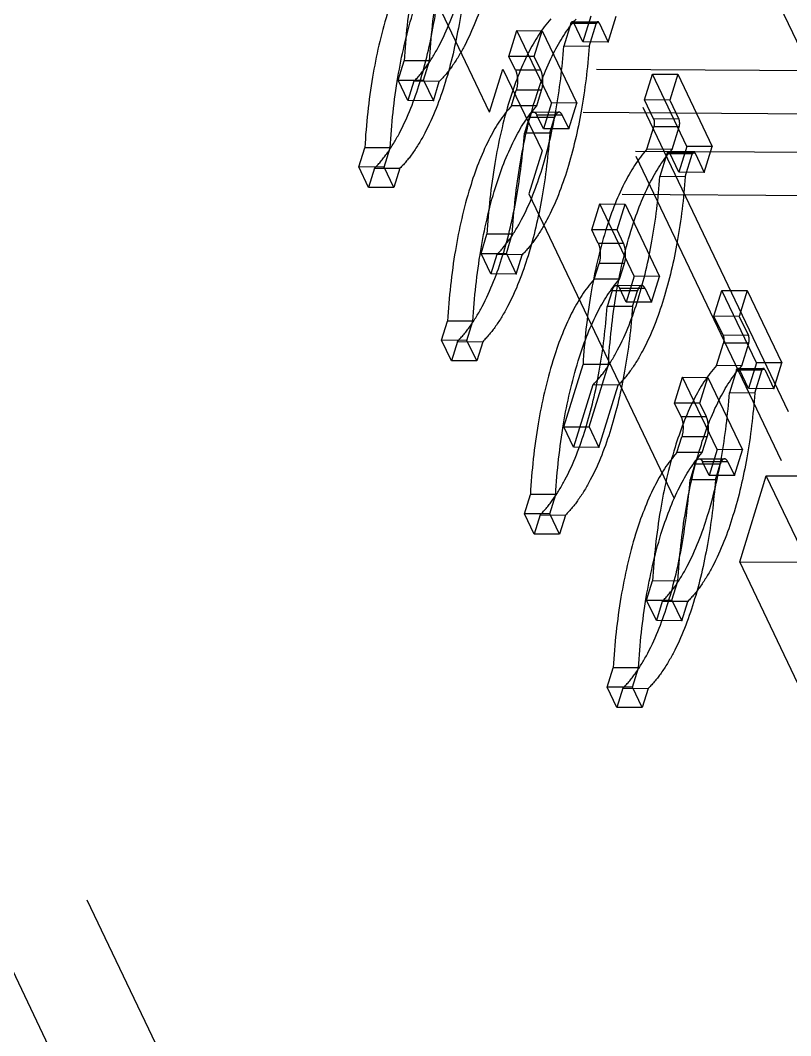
# Model space of a CAD drawing. Header units: millimetres. Extents: x 753 to 1632, y 352 to 973.
# Drawn here: x 1233.42 to 1240.44, y 799.07 to 808.31 of the extents above; entities that cross this region are included whole.
import ezdxf

# ---------------------------------------------------------------- set-up
doc = ezdxf.new("R2010")
doc.units = ezdxf.units.MM
doc.header["$LTSCALE"] = 30.734
doc.linetypes.add('HIDDEN', pattern=[0.2, 0.1, -0.1])
doc.layers.get('0').update_dxf_attribs({"linetype": 'CONTINUOUS'})
doc.layers.add('DEFAULT_2', color=8, linetype='HIDDEN')

msp = doc.modelspace()

# ---------------------------------------------------------------- linework, layer by layer
at = {"color": 3, "linetype": 'Continuous'}
msp.add_line((1225.6967, 815.69074), (1237.57225, 790.82731), dxfattribs=at)
at = {"layer": 'DEFAULT_2', "color": 8, "linetype": 'HIDDEN'}
for p, q in [((1233.79532, 818.61633), (1244.53973, 796.12115)), ((1241.44605, 806.13604), (1235.67305, 818.22277)), ((1233.73196, 818.17044), (1244.04885, 796.57034)), ((1226.084, 816.94406), (1237.95956, 792.08064)), ((1237.69888, 807.47831), (1235.03875, 813.04772)), ((1238.43861, 808.28392), (1238.37506, 808.07825)), ((1238.66955, 808.28255), (1238.43861, 808.28392)), ((1238.45376, 808.30284), (1238.68469, 808.30147)), ((1238.69649, 808.29064), (1238.46556, 808.29201)), ((1238.54869, 808.11797), (1238.46556, 808.29201)), ((1238.62131, 808.35296), (1238.54869, 808.11797)), ((1238.69649, 808.29064), (1238.77962, 808.11659)), ((1238.77962, 808.11659), (1238.85224, 808.35159)), ((1237.87503, 807.98561), (1237.94765, 808.22061)), ((1237.94765, 808.22061), (1238.17858, 808.21924)), ((1238.26235, 807.56173), (1237.94765, 808.22061)), ((1238.10596, 807.98424), (1238.17858, 808.21924)), ((1238.17858, 808.21924), (1238.49328, 807.56036)), ((1238.60599, 808.07688), (1238.66955, 808.28255)), ((1238.77962, 808.11659), (1238.54869, 808.11797)), ((1238.60599, 808.07688), (1238.37506, 808.07825)), ((1236.86651, 807.76949), (1236.9208, 807.94516)), ((1237.15173, 807.94379), (1236.9208, 807.94516)), ((1237.09744, 807.76812), (1237.15173, 807.94379)), ((1238.10596, 807.98424), (1237.87503, 807.98561)), ((1237.93441, 807.8613), (1237.87503, 807.98561)), ((1238.16534, 807.85992), (1238.10596, 807.98424)), ((1237.69888, 807.47831), (1237.81991, 807.86997)), ((1241.74573, 807.84662), (1237.81991, 807.86997)), ((1237.81991, 807.86997), (1238.17618, 807.12407)), ((1238.16534, 807.85992), (1237.93441, 807.8613)), ((1239.10912, 807.58968), (1239.18174, 807.82468)), ((1239.18174, 807.82468), (1239.41267, 807.82331)), ((1239.49644, 807.1658), (1239.18174, 807.82468)), ((1239.41267, 807.82331), (1239.34005, 807.58831)), ((1239.41267, 807.82331), (1239.72737, 807.16443)), ((1236.86651, 807.76949), (1237.09744, 807.76812)), ((1236.95558, 807.58302), (1236.86651, 807.76949)), ((1237.00986, 807.75869), (1236.95558, 807.58302)), ((1237.24079, 807.75732), (1237.00986, 807.75869)), ((1237.09744, 807.76812), (1237.18651, 807.58164)), ((1237.18651, 807.58164), (1237.24079, 807.75732)), ((1237.89734, 807.53565), (1237.94153, 807.67866)), ((1238.17247, 807.67728), (1237.94153, 807.67866)), ((1238.12827, 807.53428), (1238.17247, 807.67728)), ((1237.18651, 807.58164), (1236.95558, 807.58302)), ((1238.26235, 807.56173), (1238.18973, 807.32673)), ((1238.49328, 807.56036), (1238.26235, 807.56173)), ((1238.42066, 807.32536), (1238.49328, 807.56036)), ((1239.34005, 807.58831), (1239.10912, 807.58968)), ((1239.19225, 807.41564), (1239.10912, 807.58968)), ((1239.34005, 807.58831), (1239.42318, 807.41427)), ((1241.62469, 807.45496), (1237.69888, 807.47831)), ((1238.12827, 807.53428), (1237.89734, 807.53565)), ((1238.09966, 807.47921), (1238.33059, 807.47784)), ((1238.06029, 807.43002), (1238.0161, 807.28701)), ((1238.29122, 807.42865), (1238.06029, 807.43002)), ((1238.36128, 807.44968), (1238.13035, 807.45105)), ((1238.18973, 807.32673), (1238.13035, 807.45105)), ((1238.24703, 807.28564), (1238.29122, 807.42865)), ((1238.36128, 807.44968), (1238.42066, 807.32536)), ((1239.42318, 807.41427), (1239.19225, 807.41564)), ((1238.24703, 807.28564), (1238.0161, 807.28701)), ((1238.42066, 807.32536), (1238.18973, 807.32673)), ((1239.13143, 807.13972), (1239.19499, 807.34539)), ((1239.42592, 807.34402), (1239.19499, 807.34539)), ((1239.36236, 807.13835), (1239.42592, 807.34402)), ((1236.50755, 806.97826), (1236.56184, 807.15393)), ((1236.79277, 807.15256), (1236.56184, 807.15393)), ((1236.73848, 806.97688), (1236.79277, 807.15256)), ((1238.17618, 807.12407), (1238.05515, 806.7324)), ((1242.10199, 807.10072), (1238.17618, 807.12407)), ((1239.36236, 807.13835), (1239.13143, 807.13972)), ((1239.31375, 807.09676), (1239.25019, 806.89108)), ((1239.54468, 807.09539), (1239.31375, 807.09676)), ((1239.32889, 807.11568), (1239.55982, 807.11431)), ((1239.57162, 807.10347), (1239.34069, 807.10485)), ((1239.42382, 806.9308), (1239.34069, 807.10485)), ((1239.49644, 807.1658), (1239.42382, 806.9308)), ((1239.48112, 806.88971), (1239.54468, 807.09539)), ((1239.72737, 807.16443), (1239.49644, 807.1658)), ((1239.57162, 807.10347), (1239.65475, 806.92943)), ((1239.65475, 806.92943), (1239.72737, 807.16443)), ((1236.73848, 806.97688), (1236.50755, 806.97826)), ((1236.59662, 806.79178), (1236.50755, 806.97826)), ((1236.6509, 806.96745), (1236.59662, 806.79178)), ((1236.6509, 806.96745), (1236.88184, 806.96608)), ((1236.82755, 806.79041), (1236.73848, 806.97688)), ((1236.88184, 806.96608), (1236.82755, 806.79041)), ((1239.65475, 806.92943), (1239.42382, 806.9308)), ((1239.48112, 806.88971), (1239.25019, 806.89108)), ((1236.82755, 806.79041), (1236.59662, 806.79178)), ((1241.98096, 806.70905), (1238.05515, 806.7324)), ((1238.05515, 806.7324), (1243.60103, 795.12118)), ((1238.62913, 806.40679), (1238.70175, 806.64178)), ((1238.70175, 806.64178), (1238.93268, 806.64041)), ((1239.01645, 805.9829), (1238.70175, 806.64178)), ((1238.86006, 806.40541), (1238.93268, 806.64041)), ((1238.93268, 806.64041), (1239.24738, 805.98153)), ((1237.62061, 806.19066), (1237.6749, 806.36634)), ((1237.90583, 806.36496), (1237.6749, 806.36634)), ((1237.85154, 806.18929), (1237.90583, 806.36496)), ((1238.86006, 806.40541), (1238.62913, 806.40679)), ((1238.68851, 806.28247), (1238.62913, 806.40679)), ((1238.91944, 806.2811), (1238.86006, 806.40541)), ((1238.91944, 806.2811), (1238.68851, 806.28247)), ((1237.62061, 806.19066), (1237.85154, 806.18929)), ((1237.70967, 806.00419), (1237.62061, 806.19066)), ((1237.76396, 806.17986), (1237.70967, 806.00419)), ((1237.99489, 806.17849), (1237.76396, 806.17986)), ((1237.85154, 806.18929), (1237.94061, 806.00282)), ((1237.94061, 806.00282), (1237.99489, 806.17849)), ((1238.65144, 805.95682), (1238.69563, 806.09983)), ((1238.92656, 806.09846), (1238.69563, 806.09983)), ((1238.88237, 805.95545), (1238.92656, 806.09846)), ((1237.94061, 806.00282), (1237.70967, 806.00419)), ((1239.01645, 805.9829), (1238.94383, 805.7479)), ((1239.24738, 805.98153), (1239.01645, 805.9829)), ((1239.17476, 805.74653), (1239.24738, 805.98153)), ((1238.88237, 805.95545), (1238.65144, 805.95682)), ((1238.85376, 805.90039), (1239.08469, 805.89901)), ((1238.81439, 805.8512), (1238.7702, 805.70819)), ((1239.04532, 805.84982), (1238.81439, 805.8512)), ((1239.11538, 805.87085), (1238.88445, 805.87222)), ((1238.94383, 805.7479), (1238.88445, 805.87222)), ((1239.00113, 805.70681), (1239.04532, 805.84982)), ((1239.11538, 805.87085), (1239.17476, 805.74653)), ((1239.74218, 805.61919), (1239.8148, 805.85419)), ((1239.8148, 805.85419), (1240.04574, 805.85282)), ((1240.12951, 805.19531), (1239.8148, 805.85419)), ((1240.04574, 805.85282), (1239.97312, 805.61782)), ((1240.04574, 805.85282), (1240.36044, 805.19394)), ((1239.00113, 805.70681), (1238.7702, 805.70819)), ((1239.17476, 805.74653), (1238.94383, 805.7479)), ((1239.97312, 805.61782), (1239.74218, 805.61919)), ((1239.82531, 805.44515), (1239.74218, 805.61919)), ((1239.97312, 805.61782), (1240.05624, 805.44377)), ((1237.26165, 805.39943), (1237.31594, 805.5751)), ((1237.54687, 805.57373), (1237.31594, 805.5751)), ((1237.49258, 805.39806), (1237.54687, 805.57373)), ((1240.05624, 805.44377), (1239.82531, 805.44515)), ((1237.49258, 805.39806), (1237.26165, 805.39943)), ((1237.35072, 805.21295), (1237.26165, 805.39943)), ((1237.405, 805.38863), (1237.35072, 805.21295)), ((1237.405, 805.38863), (1237.63593, 805.38725)), ((1237.58165, 805.21158), (1237.49258, 805.39806)), ((1237.63593, 805.38725), (1237.58165, 805.21158)), ((1239.7645, 805.16923), (1239.82805, 805.3749)), ((1240.05899, 805.37353), (1239.82805, 805.3749)), ((1239.99543, 805.16785), (1240.05899, 805.37353)), ((1237.58165, 805.21158), (1237.35072, 805.21295)), ((1238.37471, 804.61184), (1238.55003, 805.17917)), ((1238.78096, 805.1778), (1238.55003, 805.17917)), ((1238.60564, 804.61046), (1238.78096, 805.1778)), ((1239.99543, 805.16785), (1239.7645, 805.16923)), ((1239.96195, 805.14519), (1240.19288, 805.14381)), ((1240.12951, 805.19531), (1240.05689, 804.96031)), ((1240.36044, 805.19394), (1240.12951, 805.19531)), ((1240.28782, 804.95894), (1240.36044, 805.19394)), ((1239.38323, 804.82796), (1239.45585, 805.06296)), ((1239.45585, 805.06296), (1239.68678, 805.06158)), ((1239.77055, 804.40408), (1239.45585, 805.06296)), ((1239.61416, 804.82658), (1239.68678, 805.06158)), ((1239.68678, 805.06158), (1240.00148, 804.4027)), ((1239.94681, 805.12627), (1239.88325, 804.92059)), ((1240.17774, 805.12489), (1239.94681, 805.12627)), ((1240.20469, 805.13298), (1239.97376, 805.13436)), ((1240.05689, 804.96031), (1239.97376, 805.13436)), ((1240.11418, 804.91922), (1240.17774, 805.12489)), ((1240.20469, 805.13298), (1240.28782, 804.95894)), ((1238.63909, 804.9927), (1238.46377, 804.42536)), ((1238.87002, 804.99132), (1238.63909, 804.9927)), ((1238.6947, 804.42399), (1238.87002, 804.99132)), ((1240.28782, 804.95894), (1240.05689, 804.96031)), ((1240.11418, 804.91922), (1239.88325, 804.92059)), ((1239.61416, 804.82658), (1239.38323, 804.82796)), ((1239.4426, 804.70364), (1239.38323, 804.82796)), ((1239.67353, 804.70227), (1239.61416, 804.82658)), ((1239.67353, 804.70227), (1239.4426, 804.70364)), ((1238.37471, 804.61184), (1238.60564, 804.61046)), ((1238.46377, 804.42536), (1238.37471, 804.61184)), ((1238.60564, 804.61046), (1238.6947, 804.42399)), ((1239.40554, 804.37799), (1239.44973, 804.521)), ((1239.68066, 804.51963), (1239.44973, 804.521)), ((1239.63647, 804.37662), (1239.68066, 804.51963)), ((1238.6947, 804.42399), (1238.46377, 804.42536)), ((1239.77055, 804.40408), (1239.69793, 804.16908)), ((1240.00148, 804.4027), (1239.77055, 804.40408)), ((1239.92886, 804.1677), (1240.00148, 804.4027)), ((1239.63647, 804.37662), (1239.40554, 804.37799)), ((1239.60785, 804.32156), (1239.83879, 804.32019)), ((1239.56849, 804.27237), (1239.52429, 804.12936)), ((1239.79942, 804.27099), (1239.56849, 804.27237)), ((1239.86948, 804.29202), (1239.63855, 804.29339)), ((1239.69793, 804.16908), (1239.63855, 804.29339)), ((1239.75522, 804.12799), (1239.79942, 804.27099)), ((1239.86948, 804.29202), (1239.92886, 804.1677)), ((1239.75522, 804.12799), (1239.52429, 804.12936)), ((1239.92886, 804.1677), (1239.69793, 804.16908)), ((1239.9772, 803.38324), (1240.21926, 804.16657)), ((1240.21926, 804.16657), (1241.05061, 804.16162)), ((1240.81304, 802.9234), (1240.21926, 804.16657)), ((1238.01575, 803.8206), (1238.07003, 803.99628)), ((1238.30096, 803.9949), (1238.07003, 803.99628)), ((1238.24668, 803.81923), (1238.30096, 803.9949)), ((1238.24668, 803.81923), (1238.01575, 803.8206)), ((1238.10481, 803.63413), (1238.01575, 803.8206)), ((1238.1591, 803.8098), (1238.10481, 803.63413)), ((1238.1591, 803.8098), (1238.39003, 803.80843)), ((1238.33574, 803.63275), (1238.24668, 803.81923)), ((1238.39003, 803.80843), (1238.33574, 803.63275)), ((1238.33574, 803.63275), (1238.10481, 803.63413)), ((1239.9772, 803.38324), (1240.80854, 803.3783)), ((1240.57097, 802.14007), (1239.9772, 803.38324)), ((1239.1288, 803.03301), (1239.18309, 803.20868)), ((1239.41402, 803.20731), (1239.18309, 803.20868)), ((1239.35973, 803.03164), (1239.41402, 803.20731)), ((1239.1288, 803.03301), (1239.35973, 803.03164)), ((1239.21787, 802.84653), (1239.1288, 803.03301)), ((1239.27216, 803.02221), (1239.21787, 802.84653)), ((1239.50309, 803.02083), (1239.27216, 803.02221)), ((1239.35973, 803.03164), (1239.4488, 802.84516)), ((1239.4488, 802.84516), (1239.50309, 803.02083)), ((1239.4488, 802.84516), (1239.21787, 802.84653)), ((1238.76984, 802.24177), (1238.82413, 802.41745)), ((1239.05506, 802.41607), (1238.82413, 802.41745)), ((1239.00077, 802.2404), (1239.05506, 802.41607)), ((1239.00077, 802.2404), (1238.76984, 802.24177)), ((1238.85891, 802.0553), (1238.76984, 802.24177)), ((1238.9132, 802.23097), (1238.85891, 802.0553)), ((1238.9132, 802.23097), (1239.14413, 802.2296)), ((1239.08984, 802.05393), (1239.00077, 802.2404)), ((1239.14413, 802.2296), (1239.08984, 802.05393)), ((1239.08984, 802.05393), (1238.85891, 802.0553))]:
    msp.add_line(p, q, dxfattribs=at)
for points, start_tangent, end_tangent in [([(1237.1257, 809.16204), (1236.99203, 808.58854), (1236.9208, 807.94516)], (-0.2952474, -0.9554208), (-0.0571063, -0.9983681)), ([(1237.15173, 807.94379), (1237.22296, 808.58717), (1237.35663, 809.16066)], (0.0571063, 0.9983681), (0.2952474, 0.9554208)), ([(1237.06363, 807.74922), (1237.18925, 808.27624), (1237.262, 808.86584)], (0.2952474, 0.9554208), (0.072938, 0.9973365)), ([(1237.49293, 808.86447), (1237.42018, 808.27487), (1237.29456, 807.74784)], (-0.072938, -0.9973365), (-0.2952474, -0.9554208)), ([(1237.00986, 807.75869), (1237.12692, 807.89854), (1237.23603, 808.0777), (1237.42259, 808.54045)], (0.7102672, 0.7039322), (0.2952474, 0.9554208)), ([(1237.65352, 808.53908), (1237.46696, 808.07633), (1237.35785, 807.89716), (1237.24079, 807.75732)], (-0.2952474, -0.9554208), (-0.7102672, -0.7039322)), ([(1236.76674, 808.3708), (1236.63308, 807.79731), (1236.56184, 807.15393)], (-0.2952474, -0.9554208), (-0.0571063, -0.9983681)), ([(1236.79277, 807.15256), (1236.86401, 807.79593), (1236.99767, 808.36943)], (0.0571063, 0.9983681), (0.2952474, 0.9554208)), ([(1238.2563, 808.32688), (1238.05064, 808.01556), (1237.8798, 807.58321)], (-0.6682876, -0.743903), (-0.2952474, -0.9554208)), ([(1238.11073, 807.58184), (1238.28157, 808.01419), (1238.48723, 808.32551)], (0.2952474, 0.9554208), (0.6682876, 0.743903)), ([(1238.43861, 808.28392), (1238.4417, 808.29186), (1238.45379, 808.30285)], (0.2952474, 0.9554208), (0.9999345, -0.0114455)), ([(1238.45379, 808.30285), (1238.45697, 808.30211), (1238.46556, 808.29201)], (0.9999345, -0.0114455), (0.4309932, -0.9023552)), ([(1238.68472, 808.30147), (1238.68043, 808.30025), (1238.66955, 808.28255)], (-0.9999341, 0.0114774), (-0.2952474, -0.9554208)), ([(1238.69649, 808.29064), (1238.69388, 808.29521), (1238.68472, 808.30147)], (-0.4309932, 0.9023552), (-0.9999341, 0.0114774)), ([(1238.17669, 806.96162), (1238.30231, 807.48865), (1238.37506, 808.07825)], (0.2952474, 0.9554208), (0.072938, 0.9973365)), ([(1238.60599, 808.07688), (1238.53324, 807.48728), (1238.40762, 806.96025)], (-0.072938, -0.9973365), (-0.2952474, -0.9554208)), ([(1237.93441, 807.8613), (1237.94678, 807.82262), (1237.95248, 807.77433), (1237.94153, 807.67866)], (0.4309932, -0.9023552), (-0.2952474, -0.9554208)), ([(1238.17247, 807.67728), (1238.18341, 807.77296), (1238.17771, 807.82124), (1238.16534, 807.85992)], (0.2952474, 0.9554208), (-0.4309932, 0.9023552)), ([(1236.6509, 806.96745), (1236.76797, 807.1073), (1236.87707, 807.28647), (1237.06363, 807.74922)], (0.7102672, 0.7039322), (0.2952474, 0.9554208)), ([(1237.29456, 807.74784), (1237.108, 807.28509), (1236.9989, 807.10593), (1236.88184, 806.96608)], (-0.2952474, -0.9554208), (-0.7102672, -0.7039322)), ([(1237.8798, 807.58321), (1237.74613, 807.00971), (1237.6749, 806.36634)], (-0.2952474, -0.9554208), (-0.0571063, -0.9983681)), ([(1237.90583, 806.36496), (1237.97706, 807.00834), (1238.11073, 807.58184)], (0.0571063, 0.9983681), (0.2952474, 0.9554208)), ([(1237.89734, 807.53565), (1237.69168, 807.22433), (1237.52084, 806.79198)], (-0.6682876, -0.743903), (-0.2952474, -0.9554208)), ([(1237.75177, 806.7906), (1237.92261, 807.22295), (1238.12827, 807.53428)], (0.2952474, 0.9554208), (0.6682876, 0.743903)), ([(1238.06029, 807.43002), (1238.07786, 807.46632), (1238.09961, 807.47921)], (0.2952474, 0.9554208), (0.9999929, -0.0037735)), ([(1238.09961, 807.47921), (1238.10789, 807.47737), (1238.13035, 807.45105)], (0.9999929, -0.0037735), (0.4309932, -0.9023552)), ([(1238.33054, 807.47784), (1238.30879, 807.46494), (1238.29122, 807.42865)], (-0.9999929, 0.0037735), (-0.2952474, -0.9554208)), ([(1238.36128, 807.44968), (1238.35443, 807.46167), (1238.33054, 807.47784)], (-0.4309932, 0.9023552), (-0.9999929, 0.0037735)), ([(1239.19225, 807.41564), (1239.1992, 807.38219), (1239.19499, 807.34539)], (0.4309932, -0.9023552), (-0.2952474, -0.9554208)), ([(1239.42592, 807.34402), (1239.43013, 807.38082), (1239.42318, 807.41427)], (0.2952474, 0.9554208), (-0.4309932, 0.9023552)), ([(1237.81773, 806.17039), (1237.94335, 806.69742), (1238.0161, 807.28701)], (0.2952474, 0.9554208), (0.072938, 0.9973365)), ([(1238.24703, 807.28564), (1238.17428, 806.69604), (1238.04866, 806.16902)], (-0.072938, -0.9973365), (-0.2952474, -0.9554208)), ([(1239.13143, 807.13972), (1238.92577, 806.8284), (1238.75493, 806.39605)], (-0.6682876, -0.743903), (-0.2952474, -0.9554208)), ([(1238.98586, 806.39467), (1239.1567, 806.82702), (1239.36236, 807.13835)], (0.2952474, 0.9554208), (0.6682876, 0.743903)), ([(1239.31375, 807.09676), (1239.31683, 807.1047), (1239.32892, 807.11568)], (0.2952474, 0.9554208), (0.9999345, -0.0114455)), ([(1239.32892, 807.11568), (1239.3321, 807.11495), (1239.34069, 807.10485)], (0.9999345, -0.0114455), (0.4309932, -0.9023552)), ([(1239.55985, 807.11431), (1239.55556, 807.11309), (1239.54468, 807.09539)], (-0.9999341, 0.0114774), (-0.2952474, -0.9554208)), ([(1239.57162, 807.10347), (1239.56901, 807.10805), (1239.55985, 807.11431)], (-0.4309932, 0.9023552), (-0.9999341, 0.0114774)), ([(1237.76396, 806.17986), (1237.88102, 806.31971), (1237.99013, 806.49887), (1238.17669, 806.96162)], (0.7102672, 0.7039322), (0.2952474, 0.9554208)), ([(1238.40762, 806.96025), (1238.22106, 806.4975), (1238.11195, 806.31834), (1237.99489, 806.17849)], (-0.2952474, -0.9554208), (-0.7102672, -0.7039322)), ([(1239.05182, 805.77446), (1239.17744, 806.30149), (1239.25019, 806.89108)], (0.2952474, 0.9554208), (0.072938, 0.9973365)), ([(1239.48112, 806.88971), (1239.40837, 806.30011), (1239.28275, 805.77309)], (-0.072938, -0.9973365), (-0.2952474, -0.9554208)), ([(1237.52084, 806.79198), (1237.38717, 806.21848), (1237.31594, 805.5751)], (-0.2952474, -0.9554208), (-0.0571063, -0.9983681)), ([(1237.54687, 805.57373), (1237.6181, 806.21711), (1237.75177, 806.7906)], (0.0571063, 0.9983681), (0.2952474, 0.9554208)), ([(1238.75493, 806.39605), (1238.62126, 805.82255), (1238.55003, 805.17917)], (-0.2952474, -0.9554208), (-0.0571063, -0.9983681)), ([(1238.78096, 805.1778), (1238.85219, 805.82118), (1238.98586, 806.39467)], (0.0571063, 0.9983681), (0.2952474, 0.9554208)), ([(1238.68851, 806.28247), (1238.70088, 806.24379), (1238.70658, 806.1955), (1238.69563, 806.09983)], (0.4309932, -0.9023552), (-0.2952474, -0.9554208)), ([(1238.92656, 806.09846), (1238.93751, 806.19413), (1238.93181, 806.24242), (1238.91944, 806.2811)], (0.2952474, 0.9554208), (-0.4309932, 0.9023552)), ([(1237.405, 805.38863), (1237.52206, 805.52848), (1237.63117, 805.70764), (1237.81773, 806.17039)], (0.7102672, 0.7039322), (0.2952474, 0.9554208)), ([(1238.04866, 806.16902), (1237.8621, 805.70627), (1237.75299, 805.5271), (1237.63593, 805.38725)], (-0.2952474, -0.9554208), (-0.7102672, -0.7039322)), ([(1238.65144, 805.95682), (1238.44578, 805.6455), (1238.27494, 805.21315)], (-0.6682876, -0.743903), (-0.2952474, -0.9554208)), ([(1238.50587, 805.21177), (1238.67671, 805.64412), (1238.88237, 805.95545)], (0.2952474, 0.9554208), (0.6682876, 0.743903)), ([(1238.81439, 805.8512), (1238.83195, 805.88749), (1238.85371, 805.90038)], (0.2952474, 0.9554208), (0.9999929, -0.0037735)), ([(1238.85371, 805.90038), (1238.86199, 805.89854), (1238.88445, 805.87222)], (0.9999929, -0.0037735), (0.4309932, -0.9023552)), ([(1239.08464, 805.89901), (1239.06288, 805.88612), (1239.04532, 805.84982)], (-0.9999929, 0.0037735), (-0.2952474, -0.9554208)), ([(1239.11538, 805.87085), (1239.10853, 805.88284), (1239.08464, 805.89901)], (-0.4309932, 0.9023552), (-0.9999929, 0.0037735)), ([(1238.57182, 804.59156), (1238.69745, 805.11859), (1238.7702, 805.70819)], (0.2952474, 0.9554208), (0.072938, 0.9973365)), ([(1238.63909, 804.9927), (1238.75615, 805.13255), (1238.86526, 805.31171), (1239.05182, 805.77446)], (0.7102672, 0.7039322), (0.2952474, 0.9554208)), ([(1239.00113, 805.70681), (1238.92838, 805.11722), (1238.80275, 804.59019)], (-0.072938, -0.9973365), (-0.2952474, -0.9554208)), ([(1239.28275, 805.77309), (1239.09619, 805.31034), (1238.98708, 805.13117), (1238.87002, 804.99132)], (-0.2952474, -0.9554208), (-0.7102672, -0.7039322)), ([(1239.82531, 805.44515), (1239.83227, 805.4117), (1239.82805, 805.3749)], (0.4309932, -0.9023552), (-0.2952474, -0.9554208)), ([(1240.05899, 805.37353), (1240.0632, 805.41033), (1240.05624, 805.44377)], (0.2952474, 0.9554208), (-0.4309932, 0.9023552)), ([(1238.27494, 805.21315), (1238.14127, 804.63965), (1238.07003, 803.99628)], (-0.2952474, -0.9554208), (-0.0571063, -0.9983681)), ([(1238.30096, 803.9949), (1238.3722, 804.63828), (1238.50587, 805.21177)], (0.0571063, 0.9983681), (0.2952474, 0.9554208)), ([(1239.7645, 805.16923), (1239.55884, 804.8579), (1239.38799, 804.42555)], (-0.6682876, -0.743903), (-0.2952474, -0.9554208)), ([(1239.61892, 804.42418), (1239.78977, 804.85653), (1239.99543, 805.16785)], (0.2952474, 0.9554208), (0.6682876, 0.743903)), ([(1239.94681, 805.12627), (1239.94989, 805.13421), (1239.96199, 805.14519)], (0.2952474, 0.9554208), (0.9999345, -0.0114455)), ([(1239.96199, 805.14519), (1239.96516, 805.14445), (1239.97376, 805.13436)], (0.9999345, -0.0114455), (0.4309932, -0.9023552)), ([(1240.19292, 805.14382), (1240.18862, 805.1426), (1240.17774, 805.12489)], (-0.9999341, 0.0114774), (-0.2952474, -0.9554208)), ([(1240.20469, 805.13298), (1240.20207, 805.13756), (1240.19292, 805.14382)], (-0.4309932, 0.9023552), (-0.9999341, 0.0114774)), ([(1239.68488, 803.80397), (1239.81051, 804.331), (1239.88325, 804.92059)], (0.2952474, 0.9554208), (0.072938, 0.9973365)), ([(1240.11418, 804.91922), (1240.04144, 804.32962), (1239.91581, 803.8026)], (-0.072938, -0.9973365), (-0.2952474, -0.9554208)), ([(1239.4426, 804.70364), (1239.45498, 804.66496), (1239.46068, 804.61668), (1239.44973, 804.521)], (0.4309932, -0.9023552), (-0.2952474, -0.9554208)), ([(1239.68066, 804.51963), (1239.69161, 804.6153), (1239.68591, 804.66359), (1239.67353, 804.70227)], (0.2952474, 0.9554208), (-0.4309932, 0.9023552)), ([(1238.1591, 803.8098), (1238.27616, 803.94965), (1238.38526, 804.12881), (1238.57182, 804.59156)], (0.7102672, 0.7039322), (0.2952474, 0.9554208)), ([(1238.80275, 804.59019), (1238.61619, 804.12744), (1238.50709, 803.94827), (1238.39003, 803.80843)], (-0.2952474, -0.9554208), (-0.7102672, -0.7039322)), ([(1239.38799, 804.42555), (1239.25433, 803.85206), (1239.18309, 803.20868)], (-0.2952474, -0.9554208), (-0.0571063, -0.9983681)), ([(1239.41402, 803.20731), (1239.48526, 803.85069), (1239.61892, 804.42418)], (0.0571063, 0.9983681), (0.2952474, 0.9554208)), ([(1239.40554, 804.37799), (1239.19988, 804.06667), (1239.02903, 803.63432)], (-0.6682876, -0.743903), (-0.2952474, -0.9554208)), ([(1239.25996, 803.63295), (1239.43081, 804.0653), (1239.63647, 804.37662)], (0.2952474, 0.9554208), (0.6682876, 0.743903)), ([(1239.56849, 804.27237), (1239.58605, 804.30866), (1239.60781, 804.32155)], (0.2952474, 0.9554208), (0.9999929, -0.0037735)), ([(1239.60781, 804.32155), (1239.61609, 804.31971), (1239.63855, 804.29339)], (0.9999929, -0.0037735), (0.4309932, -0.9023552)), ([(1239.83874, 804.32018), (1239.81698, 804.30729), (1239.79942, 804.27099)], (-0.9999929, 0.0037735), (-0.2952474, -0.9554208)), ([(1239.86948, 804.29202), (1239.86263, 804.30402), (1239.83874, 804.32018)], (-0.4309932, 0.9023552), (-0.9999929, 0.0037735)), ([(1239.32592, 803.01273), (1239.45155, 803.53976), (1239.52429, 804.12936)], (0.2952474, 0.9554208), (0.072938, 0.9973365)), ([(1239.75522, 804.12799), (1239.68248, 803.53839), (1239.55685, 803.01136)], (-0.072938, -0.9973365), (-0.2952474, -0.9554208)), ([(1239.27216, 803.02221), (1239.38922, 803.16205), (1239.49832, 803.34122), (1239.68488, 803.80397)], (0.7102672, 0.7039322), (0.2952474, 0.9554208)), ([(1239.91581, 803.8026), (1239.72925, 803.33984), (1239.62015, 803.16068), (1239.50309, 803.02083)], (-0.2952474, -0.9554208), (-0.7102672, -0.7039322)), ([(1239.02903, 803.63432), (1238.89537, 803.06082), (1238.82413, 802.41745)], (-0.2952474, -0.9554208), (-0.0571063, -0.9983681)), ([(1239.05506, 802.41607), (1239.1263, 803.05945), (1239.25996, 803.63295)], (0.0571063, 0.9983681), (0.2952474, 0.9554208)), ([(1238.9132, 802.23097), (1239.03026, 802.37082), (1239.13936, 802.54998), (1239.32592, 803.01273)], (0.7102672, 0.7039322), (0.2952474, 0.9554208)), ([(1239.55685, 803.01136), (1239.37029, 802.54861), (1239.26119, 802.36945), (1239.14413, 802.2296)], (-0.2952474, -0.9554208), (-0.7102672, -0.7039322))]:
    msp.add_spline(points, degree=3, dxfattribs=dict(at, start_tangent=start_tangent, end_tangent=end_tangent))

doc.saveas('drawing.dxf')
